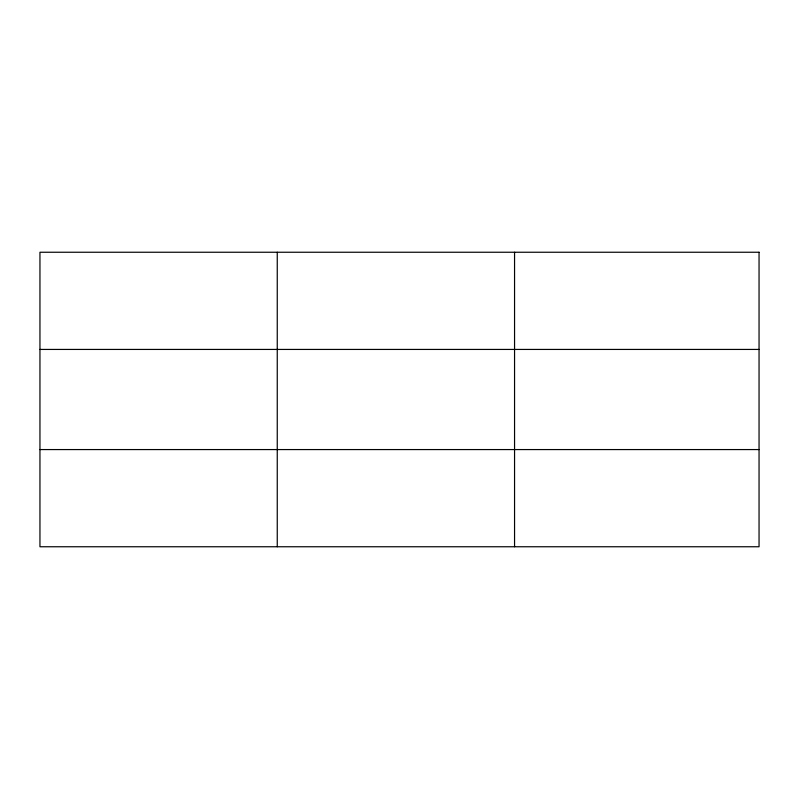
<?xml version="1.0" encoding="UTF-8"?>
<svg xmlns="http://www.w3.org/2000/svg" width="799" height="799" viewBox="0 0 799 799"><rect width="100%" height="100%" fill="white"/><g stroke="black" fill="none" stroke-linecap="round" stroke-linejoin="round"><path stroke-width="1.2" d="M277.253 546.756L277.253 252.244M514.556 546.756L514.556 252.244M39.95 349.433L759.05 349.433M39.95 449.567L759.05 449.567M759.05 252.244L759.05 546.756L39.95 546.756L39.95 252.244L759.05 252.244"/></g></svg>
